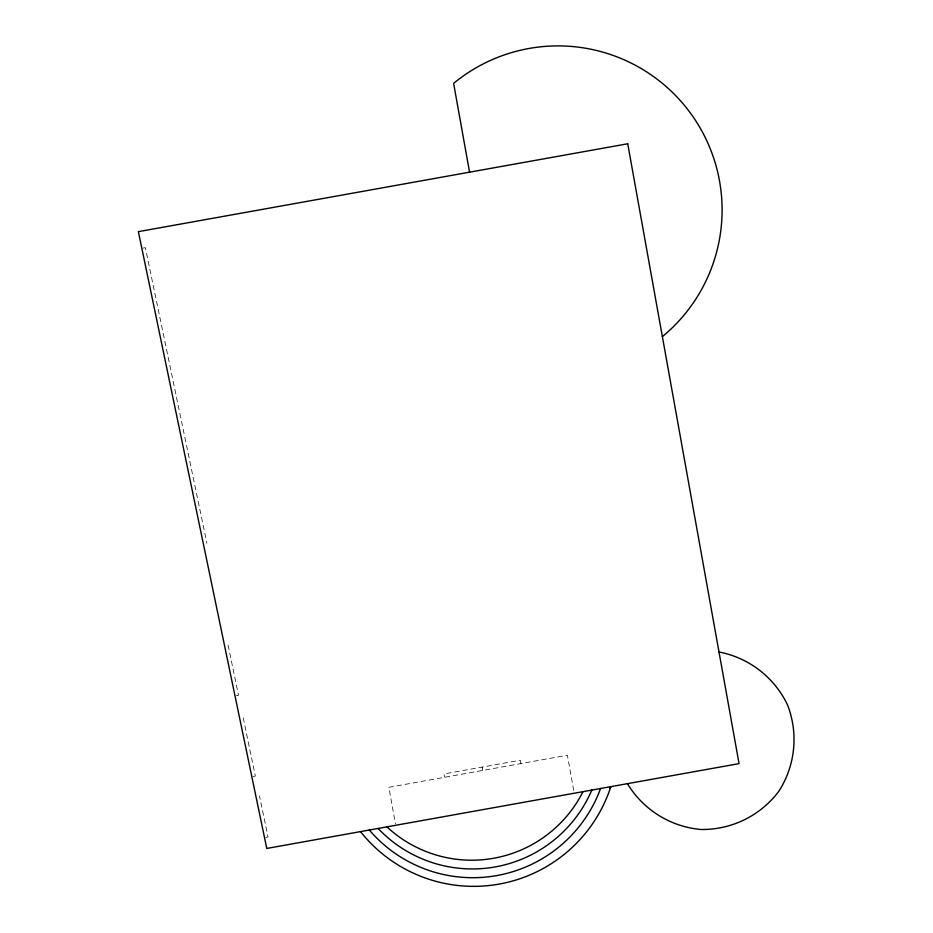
<?xml version="1.0" encoding="UTF-8"?>
<svg xmlns="http://www.w3.org/2000/svg" width="933" height="933" viewBox="0 0 933 933"><rect width="100%" height="100%" fill="white"/><g stroke="black" fill="none" stroke-linecap="round" stroke-linejoin="round"><path stroke-width="0.7" stroke-dasharray="4.67 3.5" d="M143.017 248.131L145.35 247.653L206.893 543.286M236.201 695.761L238.533 695.272L227.78 643.653M253.018 776.548L255.35 776.058L242.673 715.168M265.695 837.437L268.028 836.959L259.491 795.954M573.702 790.414L567.392 755.24L388.874 787.3L395.452 823.874M520.917 763.579L520.322 760.243L443.991 773.947L444.598 777.294M482.163 767.101L482.758 770.436"/><path stroke-width="1.4" d="M609.529 788.49L610.847 786.647A144.242 144.242 0 0 1 360.523 831.606M719.005 651.992C749.047 657.753 774.46 677.405 787.58 705.045C798.59 733.583 795.348 765.538 778.833 791.289C760.442 815.734 731.6 829.892 701.021 829.495C670.547 826.813 643.28 809.832 627.431 783.673M469.567 172.173L453.613 83.364A164.115 164.115 0 0 1 684.635 105.627A164.115 164.115 0 0 1 662.372 336.638M583.008 791.65A124.579 124.579 0 0 1 386.903 826.86M591.802 790.064A129.885 129.885 0 0 1 378.11 828.446M600.595 788.49A136.136 136.136 0 0 1 369.316 830.02M627.734 143.775L138.376 231.652L266.768 848.447L739.053 763.626L627.734 143.775"/></g></svg>
